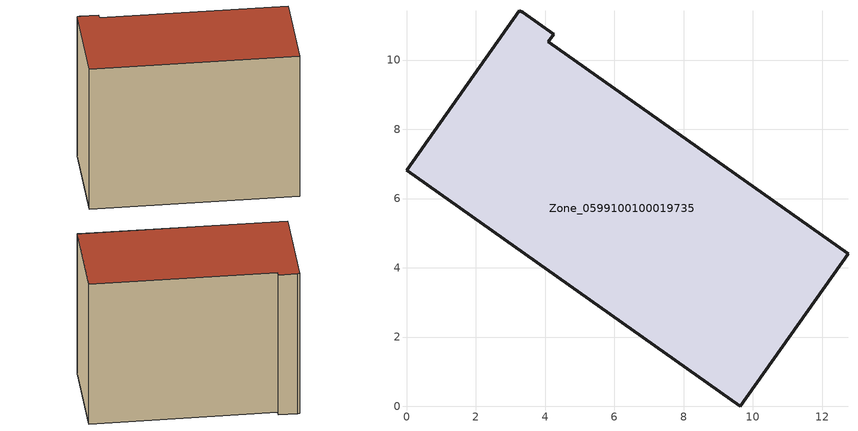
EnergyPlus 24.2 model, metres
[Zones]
Zone_0599100100019735
 floor ground (C_G): 0,6.81 3.26,11.43 3.36,11.38 4.26,10.75 4.1,10.52 12.75,4.41 9.64,0 z4.05
 wall outside (C_F): 9.64,0 12.75,4.41 4.1,10.52 4.26,10.75 3.36,11.38 3.26,11.43 0,6.81 9.64,0 z4.05:13.18
 roof outside (C_R): 3.26,11.43 0,6.81 9.64,0 12.75,4.41 4.1,10.52 4.26,10.75 3.36,11.38 z13.18
[BUILDING]
Pand.0599100100019735: North Axis=0; Terrain=City; Loads Convergence Tolerance Value=0.04; Temperature Convergence Tolerance Value=0.4; Solar Distribution=FullExterior; Maximum Number of Warmup Days=25; Minimum Number of Warmup Days=1
[Site:Location]
Rotterdam.The.Hague.AP_ZH_NLD Design_Conditions: Latitude=51.96; Longitude=4.45; Time Zone=1; Elevation=-4.5
[SITE:GROUNDTEMPERATURE:BUILDINGSURFACE]
18, 18, 18, 18, 18, 18, 18, 18, 18, 18, 18, 18
[MATERIAL] Thermal Absorptance=0.9; Solar Absorptance=0.7; Visible Absorptance=0.7
Name | Roughness | Thickness | Conductivity | Density | Specific Heat
G.TI.2015-2018 | MediumSmooth | 0.15 | 0.0428571 | 540 | 1210
F.TI.2015-2018 | Rough | 0.3 | 0.0666667 | 1920 | 840
R.TI.2015-2018 | MediumRough | 0.2 | 0.0333333 | 1500 | 1000
[CONSTRUCTION]
C_G: G.TI.2015-2018
C_F: F.TI.2015-2018
C_R: R.TI.2015-2018
[ZONE]
Zone_0599100100019735: Type=1; Multiplier=1; Ceiling Height=Autocalculate; Volume=Autocalculate; Floor Area=autocalculate; Part of Total Floor Area=Yes
[ZONEINFILTRATION:DESIGNFLOWRATE]
Infil_Zone_0599100100019735: Zone or ZoneList or Space or SpaceList=Zone_0599100100019735; Schedule=AlwaysOn; Design Flow Rate Calculation Method=Flow/Area; Flow Rate per Floor Area=0.0015; Constant Term Coefficient=1; Temperature Term Coefficient=0; Velocity Term Coefficient=0; Velocity Squared Term Coefficient=0
[HVACTEMPLATE:ZONE:IDEALLOADSAIRSYSTEM]
Zone_0599100100019735: Maximum Heating Supply Air Temperature=50; Minimum Cooling Supply Air Temperature=13; Maximum Heating Supply Air Humidity Ratio=0.0156; Minimum Cooling Supply Air Humidity Ratio=0.0077; Heating Limit=NoLimit; Cooling Limit=NoLimit; Dehumidification Control Type=ConstantSensibleHeatRatio; Cooling Sensible Heat Ratio=0.7; Dehumidification Setpoint=60; Humidification Control Type=None; Humidification Setpoint=30; Outdoor Air Method=None; Outdoor Air Flow Rate per Person=0.00944; Outdoor Air Flow Rate per Zone Floor Area=0; Outdoor Air Flow Rate per Zone=0; Demand Controlled Ventilation Type=None; Outdoor Air Economizer Type=NoEconomizer; Heat Recovery Type=None; Sensible Heat Recovery Effectiveness=0.7; Latent Heat Recovery Effectiveness=0.65
[ZONECONTROL:THERMOSTAT]
ThermostatControl_Zone_0599100100019735: Zone or ZoneList=Zone_0599100100019735; Control Type Schedule=DualSetpointControlType; Control 1=Thermostat_Zone_0599100100019735; Temperature Difference Between Cutout And Setpoint=0
[THERMOSTATSETPOINT:DUALSETPOINT]
Thermostat_Zone_0599100100019735: Heating Setpoint Temperature Schedule=HeatingSetpoint_Zone_0599100100019735; Cooling Setpoint Temperature Schedule=CoolingSetpoint_Zone_0599100100019735
[SCHEDULE:COMPACT]
HeatingSetpoint_Zone_0599100100019735: Through: 12/31, For: AllDays, Until: 24:00, 21
CoolingSetpoint_Zone_0599100100019735: Through: 12/31, For: AllDays, Until: 24:00, 24
DualSetpointControlType: Through: 12/31, For: AllDays, Until: 24:00, 4
AlwaysOn: Through: 12/31, For: AllDays, Until: 24:00, 1
